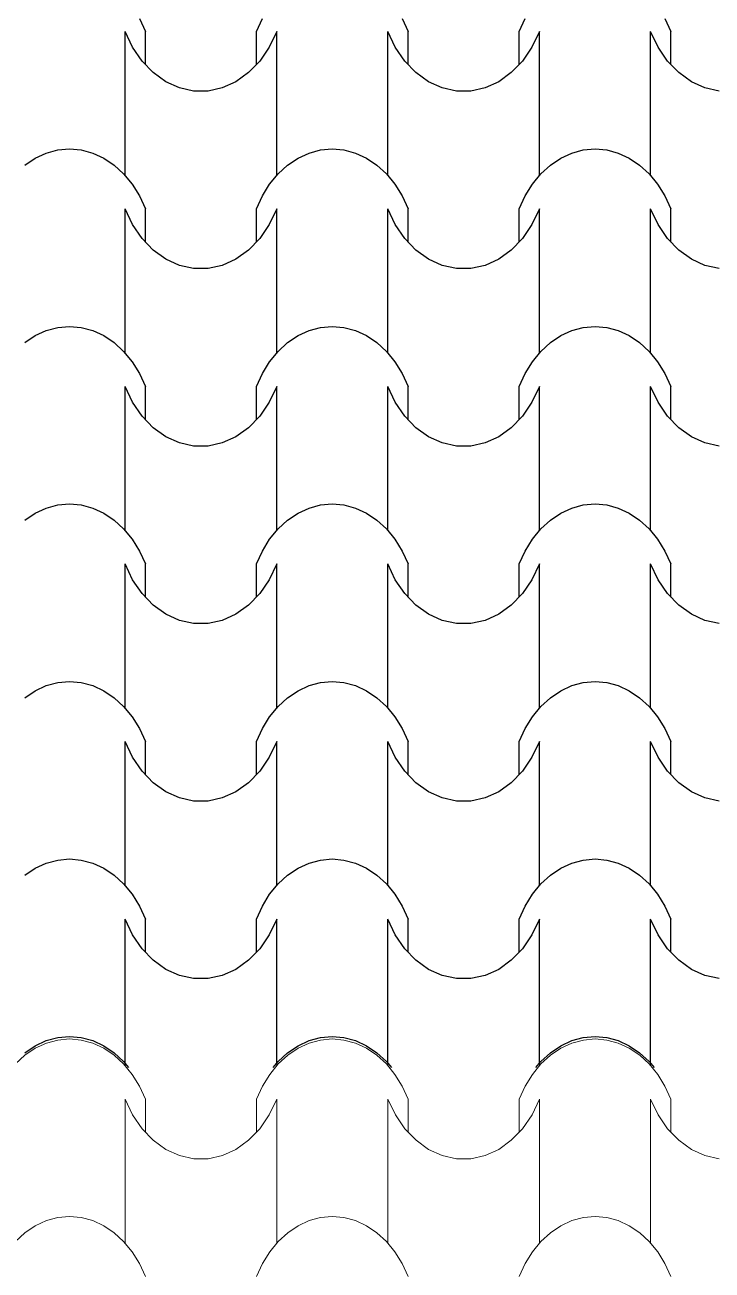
# Model space of a CAD drawing. Header units: millimetres. Extents: x 42452 to 2852333, y -419346 to 834876.
# Drawn here: x 2622489 to 2624256, y 665796 to 668997 of the extents above; entities that cross this region are included whole.
import ezdxf

# ---------------------------------------------------------------- set-up
doc = ezdxf.new("R2010")
doc.units = ezdxf.units.MM
doc.layers.add('M-2 keramitin shtrixi_Ном._пера__21_Pen_No__1', color=7, linetype='Continuous', lineweight=15)
doc.layers.add('memar', color=7, linetype='Continuous', lineweight=25)

# ---------------------------------------------------------------- blocks, each defined once
blk = doc.blocks.new('*X17')
at = {"layer": 'M-2 keramitin shtrixi_Ном._пера__21_Pen_No__1', "color": 7, "linetype": 'Continuous', "lineweight": 15}
for p, q in [((-263593, -1353510.1), (-263593, -1353428.7)), ((-263202.9, -1353510.1), (-263202.9, -1353428.7)), ((-262917.4, -1353510.1), (-262917.4, -1353428.7)), ((-262527.4, -1353510.1), (-262527.4, -1353428.7)), ((-262241.9, -1353510.1), (-262241.9, -1353428.7)), ((-263823.7, -1353465.7), (-263795.3, -1353452.6)), ((-263795.3, -1353452.6), (-263765.8, -1353444.6)), ((-263765.8, -1353444.6), (-263735.7, -1353441.9)), ((-263735.7, -1353441.9), (-263705.6, -1353444.6)), ((-263705.6, -1353444.6), (-263676.1, -1353452.6)), ((-263676.1, -1353452.6), (-263647.7, -1353465.7)), ((-263148.2, -1353465.7), (-263119.8, -1353452.6)), ((-263119.8, -1353452.6), (-263090.3, -1353444.6)), ((-263090.3, -1353444.6), (-263060.2, -1353441.9)), ((-263060.2, -1353441.9), (-263030.1, -1353444.6)), ((-263030.1, -1353444.6), (-263000.6, -1353452.6)), ((-263000.6, -1353452.6), (-262972.2, -1353465.7)), ((-262472.6, -1353465.7), (-262444.2, -1353452.6)), ((-262444.2, -1353452.6), (-262414.7, -1353444.6)), ((-262414.7, -1353444.6), (-262384.6, -1353441.9)), ((-262384.6, -1353441.9), (-262354.5, -1353444.6)), ((-262354.5, -1353444.6), (-262325, -1353452.6)), ((-262325, -1353452.6), (-262296.6, -1353465.7)), ((-263874.9, -1353506.2), (-263850.4, -1353483.6)), ((-263850.4, -1353483.6), (-263823.7, -1353465.7)), ((-263647.7, -1353465.7), (-263621.1, -1353483.6)), ((-263621.1, -1353483.6), (-263596.6, -1353506.2)), ((-263199.3, -1353506.2), (-263174.9, -1353483.6)), ((-263174.9, -1353483.6), (-263148.2, -1353465.7)), ((-262972.2, -1353465.7), (-262945.5, -1353483.6)), ((-262945.5, -1353483.6), (-262921, -1353506.2)), ((-262523.8, -1353506.2), (-262499.3, -1353483.6)), ((-262499.3, -1353483.6), (-262472.6, -1353465.7)), ((-262296.6, -1353465.7), (-262269.9, -1353483.6)), ((-262269.9, -1353483.6), (-262245.4, -1353506.2)), ((-263596.6, -1353506.2), (-263574.7, -1353532.8)), ((-263221.2, -1353532.8), (-263199.3, -1353506.2)), ((-262921, -1353506.2), (-262899.2, -1353532.8)), ((-262545.6, -1353532.8), (-262523.8, -1353506.2)), ((-262245.4, -1353506.2), (-262223.6, -1353532.8)), ((-263574.7, -1353532.8), (-263556, -1353563)), ((-263239.9, -1353563), (-263221.2, -1353532.8)), ((-262899.2, -1353532.8), (-262880.4, -1353563)), ((-262564.3, -1353563), (-262545.6, -1353532.8)), ((-262223.6, -1353532.8), (-262204.9, -1353563)), ((-263556, -1353563), (-263540.7, -1353596.3)), ((-263255.2, -1353596.3), (-263239.9, -1353563)), ((-262880.4, -1353563), (-262865.2, -1353596.3)), ((-262579.6, -1353596.3), (-262564.3, -1353563)), ((-262204.9, -1353563), (-262189.6, -1353596.3)), ((-263593, -1353781.3), (-263593, -1353596.3)), ((-263573.7, -1353636.8), (-263593, -1353596.3)), ((-263540.7, -1353681.3), (-263540.7, -1353596.3)), ((-263255.2, -1353681.3), (-263255.2, -1353596.3)), ((-263202.9, -1353596.3), (-263222.3, -1353636.8)), ((-263202.9, -1353781.3), (-263202.9, -1353596.3)), ((-262917.4, -1353781.3), (-262917.4, -1353596.3)), ((-262898.1, -1353636.8), (-262917.4, -1353596.3)), ((-262865.2, -1353681.3), (-262865.2, -1353596.3)), ((-262579.6, -1353681.3), (-262579.6, -1353596.3)), ((-262527.4, -1353596.3), (-262546.7, -1353636.8)), ((-262527.4, -1353781.3), (-262527.4, -1353596.3)), ((-262241.9, -1353781.3), (-262241.9, -1353596.3)), ((-262222.5, -1353636.8), (-262241.9, -1353596.3)), ((-262189.6, -1353681.3), (-262189.6, -1353596.3)), ((-263549.2, -1353672.5), (-263573.7, -1353636.8)), ((-263222.3, -1353636.8), (-263246.7, -1353672.5)), ((-262873.7, -1353672.5), (-262898.1, -1353636.8)), ((-262546.7, -1353636.8), (-262571.1, -1353672.5)), ((-262198.1, -1353672.5), (-262222.5, -1353636.8)), ((-263520.4, -1353702.4), (-263549.2, -1353672.5)), ((-263246.7, -1353672.5), (-263275.5, -1353702.4)), ((-262844.9, -1353702.4), (-262873.7, -1353672.5)), ((-262571.1, -1353672.5), (-262599.9, -1353702.4)), ((-262169.3, -1353702.4), (-262198.1, -1353672.5)), ((-263488.1, -1353725.6), (-263520.4, -1353702.4)), ((-263275.5, -1353702.4), (-263307.8, -1353725.6)), ((-262812.5, -1353725.6), (-262844.9, -1353702.4)), ((-262599.9, -1353702.4), (-262632.3, -1353725.6)), ((-262136.9, -1353725.6), (-262169.3, -1353702.4)), ((-263453.1, -1353741.5), (-263488.1, -1353725.6)), ((-263416.5, -1353749.6), (-263453.1, -1353741.5)), ((-263398, -1353749.6), (-263416.5, -1353749.6)), ((-263379.4, -1353749.6), (-263398, -1353749.6)), ((-263342.8, -1353741.5), (-263379.4, -1353749.6)), ((-263307.8, -1353725.6), (-263342.8, -1353741.5)), ((-262777.5, -1353741.5), (-262812.5, -1353725.6)), ((-262741, -1353749.6), (-262777.5, -1353741.5)), ((-262722.4, -1353749.6), (-262741, -1353749.6)), ((-262703.8, -1353749.6), (-262722.4, -1353749.6)), ((-262667.3, -1353741.5), (-262703.8, -1353749.6)), ((-262632.3, -1353725.6), (-262667.3, -1353741.5)), ((-262102, -1353741.5), (-262136.9, -1353725.6)), ((-262065.4, -1353749.6), (-262102, -1353741.5)), ((-263593, -1353966.4), (-263593, -1353781.3)), ((-263202.9, -1353966.4), (-263202.9, -1353781.3)), ((-262917.4, -1353966.4), (-262917.4, -1353781.3)), ((-262527.4, -1353966.4), (-262527.4, -1353781.3)), ((-262241.9, -1353966.4), (-262241.9, -1353781.3)), ((-263823.7, -1353922), (-263795.3, -1353908.9)), ((-263795.3, -1353908.9), (-263765.8, -1353901)), ((-263765.8, -1353901), (-263735.7, -1353898.3)), ((-263735.7, -1353898.3), (-263705.6, -1353901)), ((-263705.6, -1353901), (-263676.1, -1353908.9)), ((-263676.1, -1353908.9), (-263647.7, -1353922)), ((-263148.2, -1353922), (-263119.8, -1353908.9)), ((-263119.8, -1353908.9), (-263090.3, -1353901)), ((-263090.3, -1353901), (-263060.2, -1353898.3)), ((-263060.2, -1353898.3), (-263030.1, -1353901)), ((-263030.1, -1353901), (-263000.6, -1353908.9)), ((-263000.6, -1353908.9), (-262972.2, -1353922)), ((-262472.6, -1353922), (-262444.2, -1353908.9)), ((-262444.2, -1353908.9), (-262414.7, -1353901)), ((-262414.7, -1353901), (-262384.6, -1353898.3)), ((-262384.6, -1353898.3), (-262354.5, -1353901)), ((-262354.5, -1353901), (-262325, -1353908.9)), ((-262325, -1353908.9), (-262296.6, -1353922)), ((-263874.9, -1353962.5), (-263850.4, -1353940)), ((-263850.4, -1353940), (-263823.7, -1353922)), ((-263647.7, -1353922), (-263621.1, -1353940)), ((-263621.1, -1353940), (-263596.6, -1353962.5)), ((-263199.3, -1353962.5), (-263174.9, -1353940)), ((-263174.9, -1353940), (-263148.2, -1353922)), ((-262972.2, -1353922), (-262945.5, -1353940)), ((-262945.5, -1353940), (-262921, -1353962.5)), ((-262523.8, -1353962.5), (-262499.3, -1353940)), ((-262499.3, -1353940), (-262472.6, -1353922)), ((-262296.6, -1353922), (-262269.9, -1353940)), ((-262269.9, -1353940), (-262245.4, -1353962.5)), ((-263596.6, -1353962.5), (-263574.7, -1353989.1)), ((-263221.2, -1353989.1), (-263199.3, -1353962.5)), ((-262921, -1353962.5), (-262899.2, -1353989.1)), ((-262545.6, -1353989.1), (-262523.8, -1353962.5)), ((-262245.4, -1353962.5), (-262223.6, -1353989.1)), ((-263574.7, -1353989.1), (-263556, -1354019.4)), ((-263239.9, -1354019.4), (-263221.2, -1353989.1)), ((-262899.2, -1353989.1), (-262880.4, -1354019.4)), ((-262564.3, -1354019.4), (-262545.6, -1353989.1)), ((-262223.6, -1353989.1), (-262204.9, -1354019.4)), ((-263556, -1354019.4), (-263540.7, -1354052.6)), ((-263255.2, -1354052.6), (-263239.9, -1354019.4)), ((-262880.4, -1354019.4), (-262865.2, -1354052.6)), ((-262579.6, -1354052.6), (-262564.3, -1354019.4)), ((-262204.9, -1354019.4), (-262189.6, -1354052.6))]:
    blk.add_line(p, q, dxfattribs=at)
blk = doc.blocks.new('Fill_2')
at = {"layer": 'M-2 keramitin shtrixi_Ном._пера__21_Pen_No__1', "color": 7, "linetype": 'Continuous', "lineweight": 15}
blk.add_blockref('*X17', (0, 0), dxfattribs=at)

msp = doc.modelspace()

# ---------------------------------------------------------------- linework, layer by layer
at = {"layer": 'memar', "color": 7, "linetype": 'Continuous', "lineweight": 25}
for p, q in [((2622783.39835, 669013.49879), (2622798.68777, 668980.25476)), ((2623084.21281, 668980.25476), (2623099.50222, 669013.49879)), ((2623458.95784, 669013.49879), (2623474.24726, 668980.25476)), ((2623759.7723, 668980.25476), (2623775.06172, 669013.49879)), ((2624134.51734, 669013.49879), (2624149.80676, 668980.25476)), ((2622746.43306, 668795.18107), (2622746.43306, 668980.25476)), ((2622765.75222, 668939.74556), (2622746.43306, 668980.25476)), ((2622798.68777, 668895.17076), (2622798.68777, 668980.25476)), ((2623084.21281, 668895.17076), (2623084.21281, 668980.25476)), ((2623136.46751, 668980.25476), (2623117.14835, 668939.74556)), ((2623136.46751, 668795.18107), (2623136.46751, 668980.25476)), ((2623421.99255, 668795.18107), (2623421.99255, 668980.25476)), ((2623441.31172, 668939.74556), (2623421.99255, 668980.25476)), ((2623474.24726, 668895.17076), (2623474.24726, 668980.25476)), ((2623759.7723, 668895.17076), (2623759.7723, 668980.25476)), ((2623812.02701, 668980.25476), (2623792.70784, 668939.74556)), ((2623812.02701, 668795.18107), (2623812.02701, 668980.25476)), ((2624097.55205, 668795.18107), (2624097.55205, 668980.25476)), ((2624116.87121, 668939.74556), (2624097.55205, 668980.25476)), ((2624149.80676, 668895.17076), (2624149.80676, 668980.25476)), ((2622790.16996, 668904.01562), (2622765.75222, 668939.74556)), ((2623117.14835, 668939.74556), (2623092.73062, 668904.01562)), ((2623465.72945, 668904.01562), (2623441.31172, 668939.74556)), ((2623792.70784, 668939.74556), (2623768.29011, 668904.01562)), ((2624141.28895, 668904.01562), (2624116.87121, 668939.74556)), ((2622818.97769, 668874.1018), (2622790.16996, 668904.01562)), ((2623092.73062, 668904.01562), (2623063.92289, 668874.1018)), ((2623494.53718, 668874.1018), (2623465.72945, 668904.01562)), ((2623768.29011, 668904.01562), (2623739.48238, 668874.1018)), ((2624170.09667, 668874.1018), (2624141.28895, 668904.01562)), ((2622851.33944, 668850.87215), (2622818.97769, 668874.1018)), ((2622886.31611, 668835.00078), (2622851.33944, 668850.87215)), ((2623031.56113, 668850.87215), (2622996.58446, 668835.00078)), ((2623063.92289, 668874.1018), (2623031.56113, 668850.87215)), ((2623526.89893, 668850.87215), (2623494.53718, 668874.1018)), ((2623561.87561, 668835.00078), (2623526.89893, 668850.87215)), ((2623707.12063, 668850.87215), (2623672.14395, 668835.00078)), ((2623739.48238, 668874.1018), (2623707.12063, 668850.87215)), ((2624202.45843, 668850.87215), (2624170.09667, 668874.1018)), ((2624237.4351, 668835.00078), (2624202.45843, 668850.87215)), ((2622922.89272, 668826.94826), (2622886.31611, 668835.00078)), ((2622941.45029, 668826.94826), (2622922.89272, 668826.94826)), ((2622960.00785, 668826.94826), (2622941.45029, 668826.94826)), ((2622996.58446, 668835.00078), (2622960.00785, 668826.94826)), ((2623598.45222, 668826.94826), (2623561.87561, 668835.00078)), ((2623617.00978, 668826.94826), (2623598.45222, 668826.94826)), ((2623635.56735, 668826.94826), (2623617.00978, 668826.94826)), ((2623672.14395, 668835.00078), (2623635.56735, 668826.94826)), ((2624274.01171, 668826.94826), (2624237.4351, 668835.00078)), ((2622746.43306, 668610.10739), (2622746.43306, 668795.18107)), ((2623136.46751, 668610.10739), (2623136.46751, 668795.18107)), ((2623421.99255, 668610.10739), (2623421.99255, 668795.18107)), ((2623812.02701, 668610.10739), (2623812.02701, 668795.18107)), ((2624097.55205, 668610.10739), (2624097.55205, 668795.18107)), ((2622488.99031, 668636.52326), (2622515.67933, 668654.50245)), ((2622515.67933, 668654.50245), (2622544.0554, 668667.59677)), ((2622544.0554, 668667.59677), (2622573.57446, 668675.55514)), ((2622573.57446, 668675.55514), (2622603.67054, 668678.225)), ((2622603.67054, 668678.225), (2622633.76662, 668675.55514)), ((2622633.76662, 668675.55514), (2622663.28568, 668667.59677)), ((2622663.28568, 668667.59677), (2622691.66174, 668654.50245)), ((2622691.66174, 668654.50245), (2622718.35077, 668636.52326)), ((2623164.5498, 668636.52326), (2623191.23883, 668654.50245)), ((2623191.23883, 668654.50245), (2623219.61489, 668667.59677)), ((2623219.61489, 668667.59677), (2623249.13395, 668675.55514)), ((2623249.13395, 668675.55514), (2623279.23003, 668678.225)), ((2623279.23003, 668678.225), (2623309.32612, 668675.55514)), ((2623309.32612, 668675.55514), (2623338.84517, 668667.59677)), ((2623338.84517, 668667.59677), (2623367.22124, 668654.50245)), ((2623367.22124, 668654.50245), (2623393.91026, 668636.52326)), ((2623840.1093, 668636.52326), (2623866.79832, 668654.50245)), ((2623866.79832, 668654.50245), (2623895.17439, 668667.59677)), ((2623895.17439, 668667.59677), (2623924.69344, 668675.55514)), ((2623924.69344, 668675.55514), (2623954.78953, 668678.225)), ((2623954.78953, 668678.225), (2623984.88561, 668675.55514)), ((2623984.88561, 668675.55514), (2624014.40467, 668667.59677)), ((2624014.40467, 668667.59677), (2624042.78073, 668654.50245)), ((2624042.78073, 668654.50245), (2624069.46976, 668636.52326)), ((2622718.35077, 668636.52326), (2622742.84105, 668614.00389)), ((2623140.05952, 668614.00389), (2623164.5498, 668636.52326)), ((2623393.91026, 668636.52326), (2623418.40055, 668614.00389)), ((2623815.61902, 668614.00389), (2623840.1093, 668636.52326)), ((2624069.46976, 668636.52326), (2624093.96004, 668614.00389)), ((2622742.84105, 668614.00389), (2622764.66304, 668587.37611)), ((2622764.66304, 668587.37611), (2622783.39835, 668557.15045)), ((2623099.50222, 668557.15045), (2623118.23753, 668587.37611)), ((2623118.23753, 668587.37611), (2623140.05952, 668614.00389)), ((2623418.40055, 668614.00389), (2623440.22253, 668587.37611)), ((2623440.22253, 668587.37611), (2623458.95784, 668557.15045)), ((2623775.06172, 668557.15045), (2623793.79703, 668587.37611)), ((2623793.79703, 668587.37611), (2623815.61902, 668614.00389)), ((2624093.96004, 668614.00389), (2624115.78203, 668587.37611)), ((2624115.78203, 668587.37611), (2624134.51734, 668557.15045)), ((2622783.39835, 668557.15045), (2622798.68777, 668523.90642)), ((2623084.21281, 668523.90642), (2623099.50222, 668557.15045)), ((2623458.95784, 668557.15045), (2623474.24726, 668523.90642)), ((2623759.7723, 668523.90642), (2623775.06172, 668557.15045)), ((2624134.51734, 668557.15045), (2624149.80676, 668523.90642)), ((2622746.43306, 668338.83274), (2622746.43306, 668523.90642)), ((2622765.75222, 668483.39722), (2622746.43306, 668523.90642)), ((2622798.68777, 668438.82243), (2622798.68777, 668523.90642)), ((2623084.21281, 668438.82243), (2623084.21281, 668523.90642)), ((2623136.46751, 668523.90642), (2623117.14835, 668483.39722)), ((2623136.46751, 668338.83274), (2623136.46751, 668523.90642)), ((2623421.99255, 668338.83274), (2623421.99255, 668523.90642)), ((2623441.31172, 668483.39722), (2623421.99255, 668523.90642)), ((2623474.24726, 668438.82243), (2623474.24726, 668523.90642)), ((2623759.7723, 668438.82243), (2623759.7723, 668523.90642)), ((2623812.02701, 668523.90642), (2623792.70784, 668483.39722)), ((2623812.02701, 668338.83274), (2623812.02701, 668523.90642)), ((2624097.55205, 668338.83274), (2624097.55205, 668523.90642)), ((2624116.87121, 668483.39722), (2624097.55205, 668523.90642)), ((2624149.80676, 668438.82243), (2624149.80676, 668523.90642)), ((2622790.16996, 668447.66729), (2622765.75222, 668483.39722)), ((2623117.14835, 668483.39722), (2623092.73062, 668447.66729)), ((2623465.72945, 668447.66729), (2623441.31172, 668483.39722)), ((2623792.70784, 668483.39722), (2623768.29011, 668447.66729)), ((2624141.28895, 668447.66729), (2624116.87121, 668483.39722)), ((2622818.97769, 668417.75346), (2622790.16996, 668447.66729)), ((2623092.73062, 668447.66729), (2623063.92289, 668417.75346)), ((2623494.53718, 668417.75346), (2623465.72945, 668447.66729)), ((2623768.29011, 668447.66729), (2623739.48238, 668417.75346)), ((2624170.09667, 668417.75346), (2624141.28895, 668447.66729)), ((2622851.33944, 668394.52381), (2622818.97769, 668417.75346)), ((2622886.31611, 668378.65244), (2622851.33944, 668394.52381)), ((2623031.56113, 668394.52381), (2622996.58446, 668378.65244)), ((2623063.92289, 668417.75346), (2623031.56113, 668394.52381)), ((2623526.89893, 668394.52381), (2623494.53718, 668417.75346)), ((2623561.87561, 668378.65244), (2623526.89893, 668394.52381)), ((2623707.12063, 668394.52381), (2623672.14395, 668378.65244)), ((2623739.48238, 668417.75346), (2623707.12063, 668394.52381)), ((2624202.45843, 668394.52381), (2624170.09667, 668417.75346)), ((2624237.4351, 668378.65244), (2624202.45843, 668394.52381)), ((2622922.89272, 668370.59992), (2622886.31611, 668378.65244)), ((2622941.45029, 668370.59992), (2622922.89272, 668370.59992)), ((2622960.00785, 668370.59992), (2622941.45029, 668370.59992)), ((2622996.58446, 668378.65244), (2622960.00785, 668370.59992)), ((2623598.45222, 668370.59992), (2623561.87561, 668378.65244)), ((2623617.00978, 668370.59992), (2623598.45222, 668370.59992)), ((2623635.56735, 668370.59992), (2623617.00978, 668370.59992)), ((2623672.14395, 668378.65244), (2623635.56735, 668370.59992)), ((2624274.01171, 668370.59992), (2624237.4351, 668378.65244)), ((2622746.43306, 668153.75905), (2622746.43306, 668338.83274)), ((2623136.46751, 668153.75905), (2623136.46751, 668338.83274)), ((2623421.99255, 668153.75905), (2623421.99255, 668338.83274)), ((2623812.02701, 668153.75905), (2623812.02701, 668338.83274)), ((2624097.55205, 668153.75905), (2624097.55205, 668338.83274)), ((2622515.67933, 668198.15412), (2622544.0554, 668211.24843)), ((2622544.0554, 668211.24843), (2622573.57446, 668219.20681)), ((2622573.57446, 668219.20681), (2622603.67054, 668221.87666)), ((2622603.67054, 668221.87666), (2622633.76662, 668219.20681)), ((2622633.76662, 668219.20681), (2622663.28568, 668211.24843)), ((2622663.28568, 668211.24843), (2622691.66174, 668198.15412)), ((2623191.23883, 668198.15412), (2623219.61489, 668211.24843)), ((2623219.61489, 668211.24843), (2623249.13395, 668219.20681)), ((2623249.13395, 668219.20681), (2623279.23003, 668221.87666)), ((2623279.23003, 668221.87666), (2623309.32612, 668219.20681)), ((2623309.32612, 668219.20681), (2623338.84517, 668211.24843)), ((2623338.84517, 668211.24843), (2623367.22124, 668198.15412)), ((2623866.79832, 668198.15412), (2623895.17439, 668211.24843)), ((2623895.17439, 668211.24843), (2623924.69344, 668219.20681)), ((2623924.69344, 668219.20681), (2623954.78953, 668221.87666)), ((2623954.78953, 668221.87666), (2623984.88561, 668219.20681)), ((2623984.88561, 668219.20681), (2624014.40467, 668211.24843)), ((2624014.40467, 668211.24843), (2624042.78073, 668198.15412)), ((2622488.99031, 668180.17492), (2622515.67933, 668198.15412)), ((2622691.66174, 668198.15412), (2622718.35077, 668180.17492)), ((2622718.35077, 668180.17492), (2622742.84105, 668157.65555)), ((2623140.05952, 668157.65555), (2623164.5498, 668180.17492)), ((2623164.5498, 668180.17492), (2623191.23883, 668198.15412)), ((2623367.22124, 668198.15412), (2623393.91026, 668180.17492)), ((2623393.91026, 668180.17492), (2623418.40055, 668157.65555)), ((2623815.61902, 668157.65555), (2623840.1093, 668180.17492)), ((2623840.1093, 668180.17492), (2623866.79832, 668198.15412)), ((2624042.78073, 668198.15412), (2624069.46976, 668180.17492)), ((2624069.46976, 668180.17492), (2624093.96004, 668157.65555)), ((2622742.84105, 668157.65555), (2622764.66304, 668131.02777)), ((2623118.23753, 668131.02777), (2623140.05952, 668157.65555)), ((2623418.40055, 668157.65555), (2623440.22253, 668131.02777)), ((2623793.79703, 668131.02777), (2623815.61902, 668157.65555)), ((2624093.96004, 668157.65555), (2624115.78203, 668131.02777)), ((2622764.66304, 668131.02777), (2622783.39835, 668100.80211)), ((2623099.50222, 668100.80211), (2623118.23753, 668131.02777)), ((2623440.22253, 668131.02777), (2623458.95784, 668100.80211)), ((2623775.06172, 668100.80211), (2623793.79703, 668131.02777)), ((2624115.78203, 668131.02777), (2624134.51734, 668100.80211)), ((2622783.39835, 668100.80211), (2622798.68777, 668067.55809)), ((2623084.21281, 668067.55809), (2623099.50222, 668100.80211)), ((2623458.95784, 668100.80211), (2623474.24726, 668067.55809)), ((2623759.7723, 668067.55809), (2623775.06172, 668100.80211)), ((2624134.51734, 668100.80211), (2624149.80676, 668067.55809)), ((2622746.43306, 667882.4844), (2622746.43306, 668067.55809)), ((2622765.75222, 668027.04888), (2622746.43306, 668067.55809)), ((2622798.68777, 667982.47409), (2622798.68777, 668067.55809)), ((2623084.21281, 667982.47409), (2623084.21281, 668067.55809)), ((2623136.46751, 668067.55809), (2623117.14835, 668027.04888)), ((2623136.46751, 667882.4844), (2623136.46751, 668067.55809)), ((2623421.99255, 667882.4844), (2623421.99255, 668067.55809)), ((2623441.31172, 668027.04888), (2623421.99255, 668067.55809)), ((2623474.24726, 667982.47409), (2623474.24726, 668067.55809)), ((2623759.7723, 667982.47409), (2623759.7723, 668067.55809)), ((2623812.02701, 668067.55809), (2623792.70784, 668027.04888)), ((2623812.02701, 667882.4844), (2623812.02701, 668067.55809)), ((2624097.55205, 667882.4844), (2624097.55205, 668067.55809)), ((2624116.87121, 668027.04888), (2624097.55205, 668067.55809)), ((2624149.80676, 667982.47409), (2624149.80676, 668067.55809)), ((2622790.16996, 667991.31895), (2622765.75222, 668027.04888)), ((2623117.14835, 668027.04888), (2623092.73062, 667991.31895)), ((2623465.72945, 667991.31895), (2623441.31172, 668027.04888)), ((2623792.70784, 668027.04888), (2623768.29011, 667991.31895)), ((2624141.28895, 667991.31895), (2624116.87121, 668027.04888)), ((2622818.97769, 667961.40512), (2622790.16996, 667991.31895)), ((2623092.73062, 667991.31895), (2623063.92289, 667961.40512)), ((2623494.53718, 667961.40512), (2623465.72945, 667991.31895)), ((2623768.29011, 667991.31895), (2623739.48238, 667961.40512)), ((2624170.09667, 667961.40512), (2624141.28895, 667991.31895)), ((2622851.33944, 667938.17548), (2622818.97769, 667961.40512)), ((2623063.92289, 667961.40512), (2623031.56113, 667938.17548)), ((2623526.89893, 667938.17548), (2623494.53718, 667961.40512)), ((2623739.48238, 667961.40512), (2623707.12063, 667938.17548)), ((2624202.45843, 667938.17548), (2624170.09667, 667961.40512)), ((2622886.31611, 667922.30411), (2622851.33944, 667938.17548)), ((2622922.89272, 667914.25158), (2622886.31611, 667922.30411)), ((2622941.45029, 667914.25158), (2622922.89272, 667914.25158)), ((2622960.00785, 667914.25158), (2622941.45029, 667914.25158)), ((2622996.58446, 667922.30411), (2622960.00785, 667914.25158)), ((2623031.56113, 667938.17548), (2622996.58446, 667922.30411)), ((2623561.87561, 667922.30411), (2623526.89893, 667938.17548)), ((2623598.45222, 667914.25158), (2623561.87561, 667922.30411)), ((2623617.00978, 667914.25158), (2623598.45222, 667914.25158)), ((2623635.56735, 667914.25158), (2623617.00978, 667914.25158)), ((2623672.14395, 667922.30411), (2623635.56735, 667914.25158)), ((2623707.12063, 667938.17548), (2623672.14395, 667922.30411)), ((2624237.4351, 667922.30411), (2624202.45843, 667938.17548)), ((2624274.01171, 667914.25158), (2624237.4351, 667922.30411)), ((2622746.43306, 667697.41071), (2622746.43306, 667882.4844)), ((2623136.46751, 667697.41071), (2623136.46751, 667882.4844)), ((2623421.99255, 667697.41071), (2623421.99255, 667882.4844)), ((2623812.02701, 667697.41071), (2623812.02701, 667882.4844)), ((2624097.55205, 667697.41071), (2624097.55205, 667882.4844)), ((2622515.67933, 667741.80578), (2622544.0554, 667754.90009)), ((2622544.0554, 667754.90009), (2622573.57446, 667762.85847)), ((2622573.57446, 667762.85847), (2622603.67054, 667765.52833)), ((2622603.67054, 667765.52833), (2622633.76662, 667762.85847)), ((2622633.76662, 667762.85847), (2622663.28568, 667754.90009)), ((2622663.28568, 667754.90009), (2622691.66174, 667741.80578)), ((2623191.23883, 667741.80578), (2623219.61489, 667754.90009)), ((2623219.61489, 667754.90009), (2623249.13395, 667762.85847)), ((2623249.13395, 667762.85847), (2623279.23003, 667765.52833)), ((2623279.23003, 667765.52833), (2623309.32612, 667762.85847)), ((2623309.32612, 667762.85847), (2623338.84517, 667754.90009)), ((2623338.84517, 667754.90009), (2623367.22124, 667741.80578)), ((2623866.79832, 667741.80578), (2623895.17439, 667754.90009)), ((2623895.17439, 667754.90009), (2623924.69344, 667762.85847)), ((2623924.69344, 667762.85847), (2623954.78953, 667765.52833)), ((2623954.78953, 667765.52833), (2623984.88561, 667762.85847)), ((2623984.88561, 667762.85847), (2624014.40467, 667754.90009)), ((2624014.40467, 667754.90009), (2624042.78073, 667741.80578)), ((2622488.99031, 667723.82658), (2622515.67933, 667741.80578)), ((2622691.66174, 667741.80578), (2622718.35077, 667723.82658)), ((2622718.35077, 667723.82658), (2622742.84105, 667701.30721)), ((2623140.05952, 667701.30721), (2623164.5498, 667723.82658)), ((2623164.5498, 667723.82658), (2623191.23883, 667741.80578)), ((2623367.22124, 667741.80578), (2623393.91026, 667723.82658)), ((2623393.91026, 667723.82658), (2623418.40055, 667701.30721)), ((2623815.61902, 667701.30721), (2623840.1093, 667723.82658)), ((2623840.1093, 667723.82658), (2623866.79832, 667741.80578)), ((2624042.78073, 667741.80578), (2624069.46976, 667723.82658)), ((2624069.46976, 667723.82658), (2624093.96004, 667701.30721)), ((2622742.84105, 667701.30721), (2622764.66304, 667674.67944)), ((2623118.23753, 667674.67944), (2623140.05952, 667701.30721)), ((2623418.40055, 667701.30721), (2623440.22253, 667674.67944)), ((2623793.79703, 667674.67944), (2623815.61902, 667701.30721)), ((2624093.96004, 667701.30721), (2624115.78203, 667674.67944)), ((2622764.66304, 667674.67944), (2622783.39835, 667644.45378)), ((2623099.50222, 667644.45378), (2623118.23753, 667674.67944)), ((2623440.22253, 667674.67944), (2623458.95784, 667644.45378)), ((2623775.06172, 667644.45378), (2623793.79703, 667674.67944)), ((2624115.78203, 667674.67944), (2624134.51734, 667644.45378)), ((2622783.39835, 667644.45378), (2622798.68777, 667611.20975)), ((2623084.21281, 667611.20975), (2623099.50222, 667644.45378)), ((2623458.95784, 667644.45378), (2623474.24726, 667611.20975)), ((2623759.7723, 667611.20975), (2623775.06172, 667644.45378)), ((2624134.51734, 667644.45378), (2624149.80676, 667611.20975)), ((2622746.43306, 667426.13606), (2622746.43306, 667611.20975)), ((2622765.75222, 667570.70055), (2622746.43306, 667611.20975)), ((2622798.68777, 667526.12575), (2622798.68777, 667611.20975)), ((2623084.21281, 667526.12575), (2623084.21281, 667611.20975)), ((2623136.46751, 667611.20975), (2623117.14835, 667570.70055)), ((2623136.46751, 667426.13606), (2623136.46751, 667611.20975)), ((2623421.99255, 667426.13606), (2623421.99255, 667611.20975)), ((2623441.31172, 667570.70055), (2623421.99255, 667611.20975)), ((2623474.24726, 667526.12575), (2623474.24726, 667611.20975)), ((2623759.7723, 667526.12575), (2623759.7723, 667611.20975)), ((2623812.02701, 667611.20975), (2623792.70784, 667570.70055)), ((2623812.02701, 667426.13606), (2623812.02701, 667611.20975)), ((2624097.55205, 667426.13606), (2624097.55205, 667611.20975)), ((2624116.87121, 667570.70055), (2624097.55205, 667611.20975)), ((2624149.80676, 667526.12575), (2624149.80676, 667611.20975)), ((2622790.16996, 667534.97061), (2622765.75222, 667570.70055)), ((2623117.14835, 667570.70055), (2623092.73062, 667534.97061)), ((2623465.72945, 667534.97061), (2623441.31172, 667570.70055)), ((2623792.70784, 667570.70055), (2623768.29011, 667534.97061)), ((2624141.28895, 667534.97061), (2624116.87121, 667570.70055)), ((2622818.97769, 667505.05679), (2622790.16996, 667534.97061)), ((2623092.73062, 667534.97061), (2623063.92289, 667505.05679)), ((2623494.53718, 667505.05679), (2623465.72945, 667534.97061)), ((2623768.29011, 667534.97061), (2623739.48238, 667505.05679)), ((2624170.09667, 667505.05679), (2624141.28895, 667534.97061)), ((2622851.33944, 667481.82714), (2622818.97769, 667505.05679)), ((2623063.92289, 667505.05679), (2623031.56113, 667481.82714)), ((2623526.89893, 667481.82714), (2623494.53718, 667505.05679)), ((2623739.48238, 667505.05679), (2623707.12063, 667481.82714)), ((2624202.45843, 667481.82714), (2624170.09667, 667505.05679)), ((2622886.31611, 667465.95577), (2622851.33944, 667481.82714)), ((2622922.89272, 667457.90325), (2622886.31611, 667465.95577)), ((2622996.58446, 667465.95577), (2622960.00785, 667457.90325)), ((2623031.56113, 667481.82714), (2622996.58446, 667465.95577)), ((2623561.87561, 667465.95577), (2623526.89893, 667481.82714)), ((2623598.45222, 667457.90325), (2623561.87561, 667465.95577)), ((2623672.14395, 667465.95577), (2623635.56735, 667457.90325)), ((2623707.12063, 667481.82714), (2623672.14395, 667465.95577)), ((2624237.4351, 667465.95577), (2624202.45843, 667481.82714)), ((2624274.01171, 667457.90325), (2624237.4351, 667465.95577)), ((2622941.45029, 667457.90325), (2622922.89272, 667457.90325)), ((2622960.00785, 667457.90325), (2622941.45029, 667457.90325)), ((2623617.00978, 667457.90325), (2623598.45222, 667457.90325)), ((2623635.56735, 667457.90325), (2623617.00978, 667457.90325)), ((2622746.43306, 667241.06238), (2622746.43306, 667426.13606)), ((2623136.46751, 667241.06238), (2623136.46751, 667426.13606)), ((2623421.99255, 667241.06238), (2623421.99255, 667426.13606)), ((2623812.02701, 667241.06238), (2623812.02701, 667426.13606)), ((2624097.55205, 667241.06238), (2624097.55205, 667426.13606)), ((2622544.0554, 667298.55176), (2622573.57446, 667306.51013)), ((2622573.57446, 667306.51013), (2622603.67054, 667309.17999)), ((2622603.67054, 667309.17999), (2622633.76662, 667306.51013)), ((2622633.76662, 667306.51013), (2622663.28568, 667298.55176)), ((2623219.61489, 667298.55176), (2623249.13395, 667306.51013)), ((2623249.13395, 667306.51013), (2623279.23003, 667309.17999)), ((2623279.23003, 667309.17999), (2623309.32612, 667306.51013)), ((2623309.32612, 667306.51013), (2623338.84517, 667298.55176)), ((2623895.17439, 667298.55176), (2623924.69344, 667306.51013)), ((2623924.69344, 667306.51013), (2623954.78953, 667309.17999)), ((2623954.78953, 667309.17999), (2623984.88561, 667306.51013)), ((2623984.88561, 667306.51013), (2624014.40467, 667298.55176)), ((2622488.99031, 667267.47824), (2622515.67933, 667285.45744)), ((2622515.67933, 667285.45744), (2622544.0554, 667298.55176)), ((2622663.28568, 667298.55176), (2622691.66174, 667285.45744)), ((2622691.66174, 667285.45744), (2622718.35077, 667267.47824)), ((2623164.5498, 667267.47824), (2623191.23883, 667285.45744)), ((2623191.23883, 667285.45744), (2623219.61489, 667298.55176)), ((2623338.84517, 667298.55176), (2623367.22124, 667285.45744)), ((2623367.22124, 667285.45744), (2623393.91026, 667267.47824)), ((2623840.1093, 667267.47824), (2623866.79832, 667285.45744)), ((2623866.79832, 667285.45744), (2623895.17439, 667298.55176)), ((2624014.40467, 667298.55176), (2624042.78073, 667285.45744)), ((2624042.78073, 667285.45744), (2624069.46976, 667267.47824)), ((2622718.35077, 667267.47824), (2622742.84105, 667244.95888)), ((2622742.84105, 667244.95888), (2622764.66304, 667218.3311)), ((2623118.23753, 667218.3311), (2623140.05952, 667244.95888)), ((2623140.05952, 667244.95888), (2623164.5498, 667267.47824)), ((2623393.91026, 667267.47824), (2623418.40055, 667244.95888)), ((2623418.40055, 667244.95888), (2623440.22253, 667218.3311)), ((2623793.79703, 667218.3311), (2623815.61902, 667244.95888)), ((2623815.61902, 667244.95888), (2623840.1093, 667267.47824)), ((2624069.46976, 667267.47824), (2624093.96004, 667244.95888)), ((2624093.96004, 667244.95888), (2624115.78203, 667218.3311)), ((2622764.66304, 667218.3311), (2622783.39835, 667188.10544)), ((2623099.50222, 667188.10544), (2623118.23753, 667218.3311)), ((2623440.22253, 667218.3311), (2623458.95784, 667188.10544)), ((2623775.06172, 667188.10544), (2623793.79703, 667218.3311)), ((2624115.78203, 667218.3311), (2624134.51734, 667188.10544)), ((2622783.39835, 667188.10544), (2622798.68777, 667154.86141)), ((2623084.21281, 667154.86141), (2623099.50222, 667188.10544)), ((2623458.95784, 667188.10544), (2623474.24726, 667154.86141)), ((2623759.7723, 667154.86141), (2623775.06172, 667188.10544)), ((2624134.51734, 667188.10544), (2624149.80676, 667154.86141)), ((2622746.43306, 666969.78772), (2622746.43306, 667154.86141)), ((2622765.75222, 667114.35221), (2622746.43306, 667154.86141)), ((2622798.68777, 667069.77742), (2622798.68777, 667154.86141)), ((2623084.21281, 667069.77742), (2623084.21281, 667154.86141)), ((2623136.46751, 667154.86141), (2623117.14835, 667114.35221)), ((2623136.46751, 666969.78772), (2623136.46751, 667154.86141)), ((2623421.99255, 666969.78772), (2623421.99255, 667154.86141)), ((2623441.31172, 667114.35221), (2623421.99255, 667154.86141)), ((2623474.24726, 667069.77742), (2623474.24726, 667154.86141)), ((2623759.7723, 667069.77742), (2623759.7723, 667154.86141)), ((2623812.02701, 667154.86141), (2623792.70784, 667114.35221)), ((2623812.02701, 666969.78772), (2623812.02701, 667154.86141)), ((2624097.55205, 666969.78772), (2624097.55205, 667154.86141)), ((2624116.87121, 667114.35221), (2624097.55205, 667154.86141)), ((2624149.80676, 667069.77742), (2624149.80676, 667154.86141)), ((2622790.16996, 667078.62228), (2622765.75222, 667114.35221)), ((2623117.14835, 667114.35221), (2623092.73062, 667078.62228)), ((2623465.72945, 667078.62228), (2623441.31172, 667114.35221)), ((2623792.70784, 667114.35221), (2623768.29011, 667078.62228)), ((2624141.28895, 667078.62228), (2624116.87121, 667114.35221)), ((2622818.97769, 667048.70845), (2622790.16996, 667078.62228)), ((2623092.73062, 667078.62228), (2623063.92289, 667048.70845)), ((2623494.53718, 667048.70845), (2623465.72945, 667078.62228)), ((2623768.29011, 667078.62228), (2623739.48238, 667048.70845)), ((2624170.09667, 667048.70845), (2624141.28895, 667078.62228)), ((2622851.33944, 667025.4788), (2622818.97769, 667048.70845)), ((2622886.31611, 667009.60743), (2622851.33944, 667025.4788)), ((2623031.56113, 667025.4788), (2622996.58446, 667009.60743)), ((2623063.92289, 667048.70845), (2623031.56113, 667025.4788)), ((2623526.89893, 667025.4788), (2623494.53718, 667048.70845)), ((2623561.87561, 667009.60743), (2623526.89893, 667025.4788)), ((2623707.12063, 667025.4788), (2623672.14395, 667009.60743)), ((2623739.48238, 667048.70845), (2623707.12063, 667025.4788)), ((2624202.45843, 667025.4788), (2624170.09667, 667048.70845)), ((2624237.4351, 667009.60743), (2624202.45843, 667025.4788)), ((2622922.89272, 667001.55491), (2622886.31611, 667009.60743)), ((2622941.45029, 667001.55491), (2622922.89272, 667001.55491)), ((2622960.00785, 667001.55491), (2622941.45029, 667001.55491)), ((2622996.58446, 667009.60743), (2622960.00785, 667001.55491)), ((2623598.45222, 667001.55491), (2623561.87561, 667009.60743)), ((2623617.00978, 667001.55491), (2623598.45222, 667001.55491)), ((2623635.56735, 667001.55491), (2623617.00978, 667001.55491)), ((2623672.14395, 667009.60743), (2623635.56735, 667001.55491)), ((2624274.01171, 667001.55491), (2624237.4351, 667009.60743)), ((2622746.43306, 666784.71404), (2622746.43306, 666969.78772)), ((2623136.46751, 666784.71404), (2623136.46751, 666969.78772)), ((2623421.99255, 666784.71404), (2623421.99255, 666969.78772)), ((2623812.02701, 666784.71404), (2623812.02701, 666969.78772)), ((2624097.55205, 666784.71404), (2624097.55205, 666969.78772)), ((2622488.99031, 666811.12991), (2622515.67933, 666829.1091)), ((2622515.67933, 666829.1091), (2622544.0554, 666842.20342)), ((2622544.0554, 666842.20342), (2622573.57446, 666850.1618)), ((2622573.57446, 666850.1618), (2622603.67054, 666852.83165)), ((2622603.67054, 666852.83165), (2622633.76662, 666850.1618)), ((2622633.76662, 666850.1618), (2622663.28568, 666842.20342)), ((2622663.28568, 666842.20342), (2622691.66174, 666829.1091)), ((2622691.66174, 666829.1091), (2622718.35077, 666811.12991)), ((2623164.5498, 666811.12991), (2623191.23883, 666829.1091)), ((2623191.23883, 666829.1091), (2623219.61489, 666842.20342)), ((2623219.61489, 666842.20342), (2623249.13395, 666850.1618)), ((2623249.13395, 666850.1618), (2623279.23003, 666852.83165)), ((2623279.23003, 666852.83165), (2623309.32612, 666850.1618)), ((2623309.32612, 666850.1618), (2623338.84517, 666842.20342)), ((2623338.84517, 666842.20342), (2623367.22124, 666829.1091)), ((2623367.22124, 666829.1091), (2623393.91026, 666811.12991)), ((2623840.1093, 666811.12991), (2623866.79832, 666829.1091)), ((2623866.79832, 666829.1091), (2623895.17439, 666842.20342)), ((2623895.17439, 666842.20342), (2623924.69344, 666850.1618)), ((2623924.69344, 666850.1618), (2623954.78953, 666852.83165)), ((2623954.78953, 666852.83165), (2623984.88561, 666850.1618)), ((2623984.88561, 666850.1618), (2624014.40467, 666842.20342)), ((2624014.40467, 666842.20342), (2624042.78073, 666829.1091)), ((2624042.78073, 666829.1091), (2624069.46976, 666811.12991)), ((2622718.35077, 666811.12991), (2622742.84105, 666788.61054)), ((2623140.05952, 666788.61054), (2623164.5498, 666811.12991)), ((2623393.91026, 666811.12991), (2623418.40055, 666788.61054)), ((2623815.61902, 666788.61054), (2623840.1093, 666811.12991)), ((2624069.46976, 666811.12991), (2624093.96004, 666788.61054)), ((2622742.84105, 666788.61054), (2622764.66304, 666761.98276)), ((2622764.66304, 666761.98276), (2622783.39835, 666731.7571)), ((2623099.50222, 666731.7571), (2623118.23753, 666761.98276)), ((2623118.23753, 666761.98276), (2623140.05952, 666788.61054)), ((2623418.40055, 666788.61054), (2623440.22253, 666761.98276)), ((2623440.22253, 666761.98276), (2623458.95784, 666731.7571)), ((2623775.06172, 666731.7571), (2623793.79703, 666761.98276)), ((2623793.79703, 666761.98276), (2623815.61902, 666788.61054)), ((2624093.96004, 666788.61054), (2624115.78203, 666761.98276)), ((2624115.78203, 666761.98276), (2624134.51734, 666731.7571)), ((2622783.39835, 666731.7571), (2622798.68777, 666698.51307)), ((2623084.21281, 666698.51307), (2623099.50222, 666731.7571)), ((2623458.95784, 666731.7571), (2623474.24726, 666698.51307)), ((2623759.7723, 666698.51307), (2623775.06172, 666731.7571)), ((2624134.51734, 666731.7571), (2624149.80676, 666698.51307)), ((2622746.43306, 666513.43939), (2622746.43306, 666698.51307)), ((2622765.75222, 666658.00387), (2622746.43306, 666698.51307)), ((2622798.68777, 666613.42908), (2622798.68777, 666698.51307)), ((2623084.21281, 666613.42908), (2623084.21281, 666698.51307)), ((2623136.46751, 666698.51307), (2623117.14835, 666658.00387)), ((2623136.46751, 666513.43939), (2623136.46751, 666698.51307)), ((2623421.99255, 666513.43939), (2623421.99255, 666698.51307)), ((2623441.31172, 666658.00387), (2623421.99255, 666698.51307)), ((2623474.24726, 666613.42908), (2623474.24726, 666698.51307)), ((2623759.7723, 666613.42908), (2623759.7723, 666698.51307)), ((2623812.02701, 666698.51307), (2623792.70784, 666658.00387)), ((2623812.02701, 666513.43939), (2623812.02701, 666698.51307)), ((2624097.55205, 666513.43939), (2624097.55205, 666698.51307)), ((2624116.87121, 666658.00387), (2624097.55205, 666698.51307)), ((2624149.80676, 666613.42908), (2624149.80676, 666698.51307)), ((2622790.16996, 666622.27394), (2622765.75222, 666658.00387)), ((2623117.14835, 666658.00387), (2623092.73062, 666622.27394)), ((2623465.72945, 666622.27394), (2623441.31172, 666658.00387)), ((2623792.70784, 666658.00387), (2623768.29011, 666622.27394)), ((2624141.28895, 666622.27394), (2624116.87121, 666658.00387)), ((2622818.97769, 666592.36011), (2622790.16996, 666622.27394)), ((2623092.73062, 666622.27394), (2623063.92289, 666592.36011)), ((2623494.53718, 666592.36011), (2623465.72945, 666622.27394)), ((2623768.29011, 666622.27394), (2623739.48238, 666592.36011)), ((2624170.09667, 666592.36011), (2624141.28895, 666622.27394)), ((2622851.33944, 666569.13047), (2622818.97769, 666592.36011)), ((2623063.92289, 666592.36011), (2623031.56113, 666569.13047)), ((2623526.89893, 666569.13047), (2623494.53718, 666592.36011)), ((2623739.48238, 666592.36011), (2623707.12063, 666569.13047)), ((2624202.45843, 666569.13047), (2624170.09667, 666592.36011)), ((2622886.31611, 666553.25909), (2622851.33944, 666569.13047)), ((2622922.89272, 666545.20657), (2622886.31611, 666553.25909)), ((2622941.45029, 666545.20657), (2622922.89272, 666545.20657)), ((2622960.00785, 666545.20657), (2622941.45029, 666545.20657)), ((2622996.58446, 666553.25909), (2622960.00785, 666545.20657)), ((2623031.56113, 666569.13047), (2622996.58446, 666553.25909)), ((2623561.87561, 666553.25909), (2623526.89893, 666569.13047)), ((2623598.45222, 666545.20657), (2623561.87561, 666553.25909)), ((2623617.00978, 666545.20657), (2623598.45222, 666545.20657)), ((2623635.56735, 666545.20657), (2623617.00978, 666545.20657)), ((2623672.14395, 666553.25909), (2623635.56735, 666545.20657)), ((2623707.12063, 666569.13047), (2623672.14395, 666553.25909)), ((2624237.4351, 666553.25909), (2624202.45843, 666569.13047)), ((2624274.01171, 666545.20657), (2624237.4351, 666553.25909)), ((2622746.43306, 666328.3657), (2622746.43306, 666513.43939)), ((2623136.46751, 666328.3657), (2623136.46751, 666513.43939)), ((2623421.99255, 666328.3657), (2623421.99255, 666513.43939)), ((2623812.02701, 666328.3657), (2623812.02701, 666513.43939)), ((2624097.55205, 666328.3657), (2624097.55205, 666513.43939)), ((2622515.67933, 666372.76077), (2622544.0554, 666385.85508)), ((2622544.0554, 666385.85508), (2622573.57446, 666393.81346)), ((2622573.57446, 666393.81346), (2622603.67054, 666396.48332)), ((2622603.67054, 666396.48332), (2622633.76662, 666393.81346)), ((2622633.76662, 666393.81346), (2622663.28568, 666385.85508)), ((2622663.28568, 666385.85508), (2622691.66174, 666372.76077)), ((2623191.23883, 666372.76077), (2623219.61489, 666385.85508)), ((2623219.61489, 666385.85508), (2623249.13395, 666393.81346)), ((2623249.13395, 666393.81346), (2623279.23003, 666396.48332)), ((2623279.23003, 666396.48332), (2623309.32612, 666393.81346)), ((2623309.32612, 666393.81346), (2623338.84517, 666385.85508)), ((2623338.84517, 666385.85508), (2623367.22124, 666372.76077)), ((2623866.79832, 666372.76077), (2623895.17439, 666385.85508)), ((2623895.17439, 666385.85508), (2623924.69344, 666393.81346)), ((2623924.69344, 666393.81346), (2623954.78953, 666396.48332)), ((2623954.78953, 666396.48332), (2623984.88561, 666393.81346)), ((2623984.88561, 666393.81346), (2624014.40467, 666385.85508)), ((2624014.40467, 666385.85508), (2624042.78073, 666372.76077)), ((2622488.99031, 666354.78157), (2622515.67933, 666372.76077)), ((2622691.66174, 666372.76077), (2622718.35077, 666354.78157)), ((2622718.35077, 666354.78157), (2622742.84105, 666332.2622)), ((2623140.05952, 666332.2622), (2623164.5498, 666354.78157)), ((2623164.5498, 666354.78157), (2623191.23883, 666372.76077)), ((2623367.22124, 666372.76077), (2623393.91026, 666354.78157)), ((2623393.91026, 666354.78157), (2623418.40055, 666332.2622)), ((2623815.61902, 666332.2622), (2623840.1093, 666354.78157)), ((2623840.1093, 666354.78157), (2623866.79832, 666372.76077)), ((2624042.78073, 666372.76077), (2624069.46976, 666354.78157)), ((2624069.46976, 666354.78157), (2624093.96004, 666332.2622)), ((2622742.84105, 666332.2622), (2622755.80289, 666316.44582)), ((2623127.09769, 666316.44582), (2623140.05952, 666332.2622)), ((2623418.40055, 666332.2622), (2623431.36238, 666316.44582)), ((2623802.65718, 666316.44582), (2623815.61902, 666332.2622)), ((2624093.96004, 666332.2622), (2624106.92187, 666316.44582))]:
    msp.add_line(p, q, dxfattribs=at)

# ---------------------------------------------------------------- block references
msp.add_blockref('Fill_2', (2886339.52978, 2019832.0495), dxfattribs=at)

doc.saveas('drawing.dxf')
